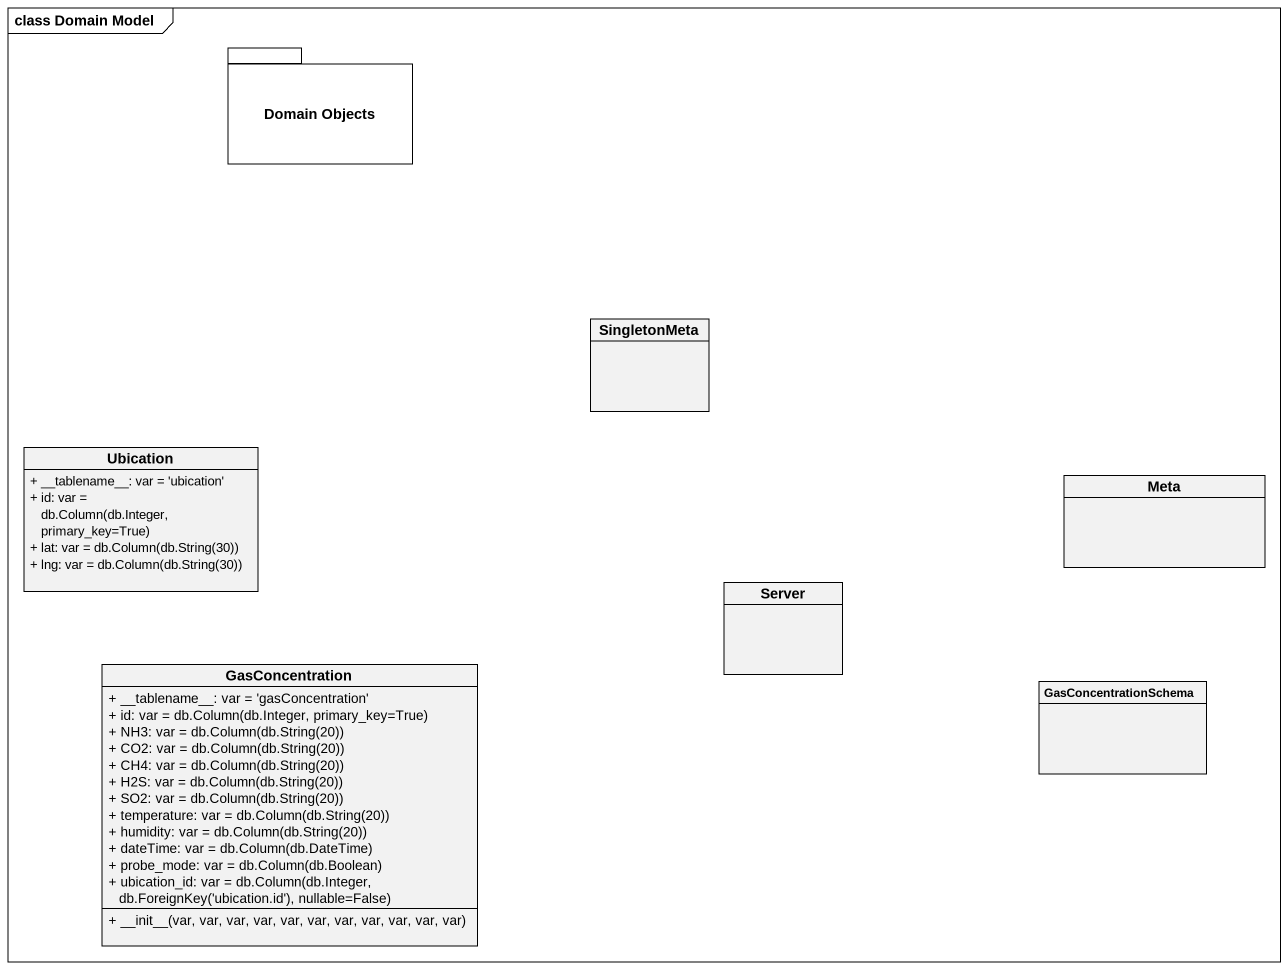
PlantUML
@startuml
mainframe class Domain Model
hide circle
hide empty members
skinparam classAttributeIconSize 0
package "Domain Objects" as Domain_Objects {
}
class SingletonMeta
class Ubication {
  + ~__tablename~__: var = 'ubication'
  {field} + id: var = db.Column(db.Integer, primary_key=True)
  {field} + lat: var = db.Column(db.String(30))
  {field} + lng: var = db.Column(db.String(30))
}
class Meta
class Server
class GasConcentration {
  + ~__tablename~__: var = 'gasConcentration'
  {field} + id: var = db.Column(db.Integer, primary_key=True)
  {field} + NH3: var = db.Column(db.String(20))
  {field} + CO2: var = db.Column(db.String(20))
  {field} + CH4: var = db.Column(db.String(20))
  {field} + H2S: var = db.Column(db.String(20))
  {field} + SO2: var = db.Column(db.String(20))
  {field} + temperature: var = db.Column(db.String(20))
  {field} + humidity: var = db.Column(db.String(20))
  {field} + dateTime: var = db.Column(db.DateTime)
  {field} + probe_mode: var = db.Column(db.Boolean)
  {field} + ubication_id: var = db.Column(db.Integer, db.ForeignKey('ubication.id'), nullable=False)
  + ~__init~__(var, var, var, var, var, var, var, var, var, var, var)
}
class GasConcentrationSchema
@enduml
